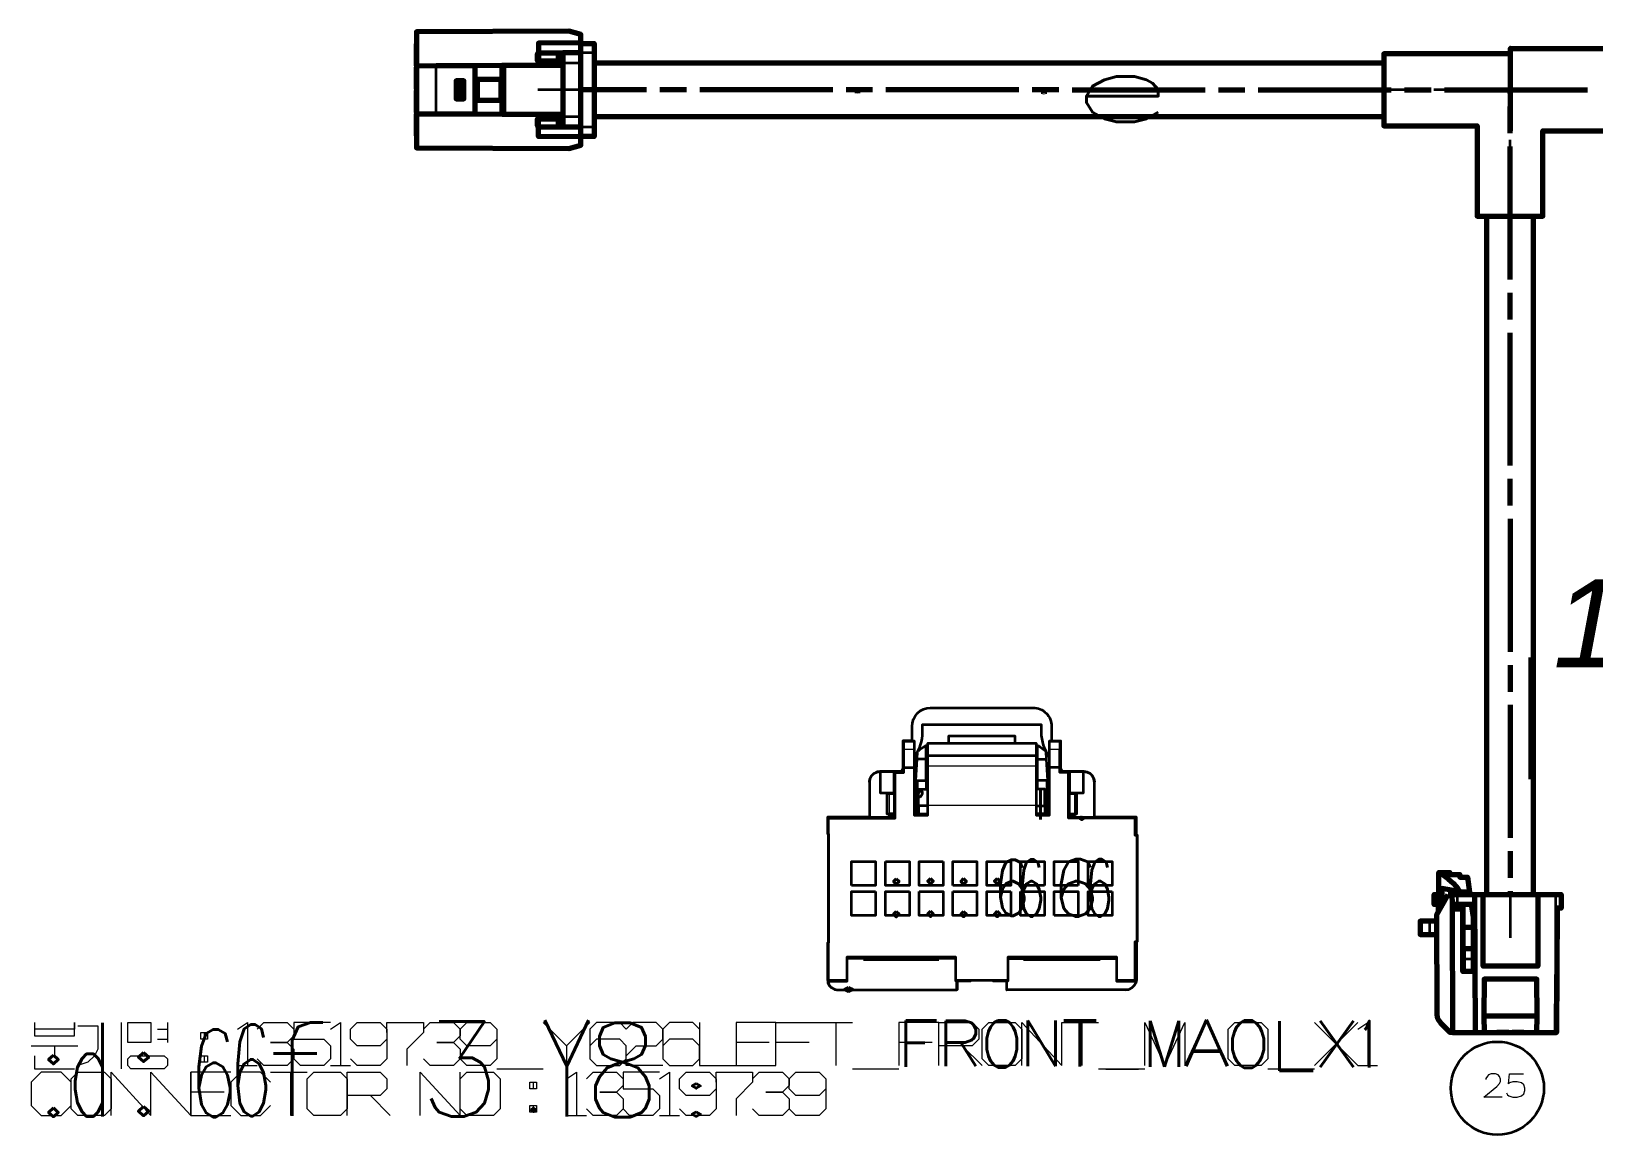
# Model space of a CAD drawing. Extents: x 0 to 174, y 0 to 33.
# Drawn here: x 38.088 to 42.714, y 13.733 to 17.001 of the extents above; entities that cross this region are included whole.
import ezdxf
from ezdxf.enums import TextEntityAlignment as Align

# ---------------------------------------------------------------- set-up
doc = ezdxf.new("R2010")
doc.units = 0
doc.layers.add('PDF2_문자', color=7, linetype='Continuous')
doc.layers.add('PDF2_형상', color=157, linetype='Continuous', true_color=0x405f80)
doc.layers.add('YOLO_TEXT', color=3, linetype='Continuous', true_color=0x008230)
doc.styles.add('OCR_LATIN', font='txt.shx')
doc.styles.add('PDF LucidaHandwriting Italic', font='ariali.ttf')

msp = doc.modelspace()

# ---------------------------------------------------------------- linework, layer by layer
at = {"layer": 'PDF2_형상', "lineweight": 70}
for points in [[(39.6621, 16.7538), (39.4871, 16.7544), (39.4819, 16.7546), (39.4022, 16.7549), (39.2871, 16.7554), (39.229, 16.7557), (39.229, 16.6554), (39.6792, 16.6535), (39.7153, 16.6632), (39.7153, 16.6882), (39.7153, 16.6894), (39.7153, 16.7169), (39.7153, 16.7217), (39.7153, 16.7469), (39.7153, 16.9074), (39.7153, 16.9326), (39.7153, 16.9374), (39.7153, 16.965), (39.7153, 16.9661), (39.7153, 16.9912), (39.6792, 17.0008), (39.229, 16.9989), (39.229, 16.8987), (39.2871, 16.899), (39.4022, 16.8994), (39.4819, 16.8999), (39.4871, 16.8999), (39.6621, 16.9007)], [(39.5893, 16.9003), (39.5893, 16.9133), (39.589, 16.9133), (39.5864, 16.9133), (39.5864, 16.934), (39.589, 16.9356)], [(39.5893, 16.9306), (39.589, 16.9306), (39.589, 16.9356), (39.5893, 16.9357)], [(39.7153, 16.9661), (39.5893, 16.9656), (39.5893, 16.9369), (39.6483, 16.9369), (39.6621, 16.9369), (39.6621, 16.9074), (39.6621, 16.7469), (39.6621, 16.7175)], [(39.5893, 16.9369), (39.5893, 16.9133), (39.6483, 16.9133), (39.6621, 16.9133)], [(39.6483, 16.9369), (39.6483, 16.9133)], [(39.7153, 16.9369), (39.6621, 16.9369)], [(39.7153, 16.965), (39.7546, 16.965), (39.7546, 16.9374), (39.7546, 16.7169), (39.7546, 16.6894), (39.7153, 16.6894)], [(42.4665, 16.9339), (42.0925, 16.9339), (42.0925, 16.7204), (42.3693, 16.7204), (42.3693, 16.4532), (42.5636, 16.4532), (42.5636, 16.7058), (42.8406, 16.7058), (42.8406, 16.9485), (42.4665, 16.9485), (42.4665, 16.7058)], [(39.229, 16.8987), (39.229, 16.7557)], [(39.4022, 16.7549), (39.4022, 16.8994)], [(39.4819, 16.7546), (39.4819, 16.7954), (39.4092, 16.7954), (39.4092, 16.859), (39.4819, 16.859), (39.4819, 16.8999)], [(39.4871, 16.7544), (39.4871, 16.8999)], [(39.589, 16.9133), (39.589, 16.9207), (39.5893, 16.9207)], [(42.0925, 16.9064), (39.7546, 16.9064)], [(39.3592, 16.8006), (39.3592, 16.8537), (39.3485, 16.8537), (39.3464, 16.8537), (39.3464, 16.8006), (39.3485, 16.8006), (39.3485, 16.8537)], [(39.3485, 16.8006), (39.3592, 16.8006), (39.3685, 16.8006), (39.3685, 16.8537), (39.3592, 16.8537)], [(39.4779, 16.859), (39.4779, 16.7954)], [(39.5893, 16.7188), (39.589, 16.7189), (39.5864, 16.7204), (39.5864, 16.7411), (39.589, 16.7411), (39.5893, 16.7411), (39.5893, 16.754)], [(39.7546, 16.7481), (42.0925, 16.7481)], [(39.5893, 16.7336), (39.589, 16.7336), (39.589, 16.7411)], [(39.589, 16.7189), (39.589, 16.7239), (39.5893, 16.7239)], [(39.5893, 16.7175), (39.5893, 16.7411), (39.6483, 16.7411), (39.6621, 16.7411)], [(39.7153, 16.6882), (39.5893, 16.6887), (39.5893, 16.7175), (39.6483, 16.7175), (39.6621, 16.7175), (39.7153, 16.7175)], [(39.6483, 16.7411), (39.6483, 16.7175)], [(42.3969, 16.4532), (42.3969, 14.4443)], [(42.5361, 14.4443), (42.5361, 16.4532)], [(42.2557, 14.3965), (42.2557, 14.4528), (42.2556, 14.4528), (42.2556, 14.5089), (42.2556, 14.5099), (42.2881, 14.5099), (42.2881, 14.5036), (42.3176, 14.5036), (42.3176, 14.4954), (42.3404, 14.4954), (42.3465, 14.4515), (42.3476, 14.4443)], [(42.2556, 14.5089), (42.2656, 14.5033), (42.2833, 14.4904), (42.2979, 14.4776), (42.3061, 14.4693), (42.3115, 14.4621), (42.3143, 14.4567), (42.315, 14.4536)], [(42.2533, 14.4147), (42.2418, 14.4147), (42.2418, 14.4443), (42.2536, 14.4443)], [(42.2557, 14.4443), (42.2536, 14.4443), (42.2532, 14.3924)], [(42.3275, 14.4443), (42.3275, 14.4515), (42.315, 14.4536), (42.2647, 14.4625), (42.2647, 14.4122)], [(42.2943, 14.4443), (42.31, 14.4443), (42.3618, 14.4443), (42.3864, 14.4443)], [(42.3465, 14.4515), (42.3275, 14.4515)], [(42.3636, 14.0358), (42.3618, 14.4443)], [(42.5482, 14.4443), (42.6019, 14.4443), (42.6178, 14.4443), (42.6178, 14.4039), (42.6054, 14.4039), (42.6037, 14.0358)], [(42.2944, 14.4157), (42.3101, 14.4157), (42.3619, 14.4157)], [(42.3262, 14.401), (42.2944, 14.401)], [(42.3597, 14.4157), (42.3597, 14.216), (42.3262, 14.216), (42.3262, 14.401), (42.3262, 14.4157)], [(42.3515, 14.4157), (42.3569, 14.3774), (42.3569, 14.3465), (42.3569, 14.2838), (42.3275, 14.2838), (42.3275, 14.3465), (42.3275, 14.4157)], [(42.2492, 14.3656), (42.2276, 14.3656), (42.2, 14.3656), (42.2, 14.3261), (42.2276, 14.3261), (42.2493, 14.3261)], [(42.3569, 14.3465), (42.3275, 14.3465)], [(42.3275, 14.2838), (42.3275, 14.2535), (42.3275, 14.216)], [(42.3569, 14.2838), (42.3569, 14.2535), (42.3569, 14.216)], [(42.5458, 14.0358), (42.5463, 14.084), (42.5453, 14.1933), (42.3897, 14.1933), (42.3887, 14.084), (42.3893, 14.0358), (42.5458, 14.0358), (42.6019, 14.0358), (42.6037, 14.0358), (42.6039, 14.0358), (42.6046, 14.2072), (42.6046, 14.2074)], [(42.5463, 14.084), (42.3887, 14.084)], [(42.2961, 14.0358), (42.3636, 14.0358), (42.3893, 14.0358)]]:
    msp.add_lwpolyline(points, dxfattribs=at)
at = {"layer": 'PDF2_형상', "color": 60, "lineweight": 70, "true_color": 0xbfff00}
for points in [[(39.229, 16.9631), (39.229, 16.8981)], [(39.229, 16.9631), (39.229, 16.8981)], [(39.229, 16.8942), (39.229, 16.8292)], [(39.229, 16.8942), (39.229, 16.8292)], [(39.229, 16.8253), (39.229, 16.7603)], [(39.229, 16.8253), (39.229, 16.7603)], [(39.229, 16.7564), (39.229, 16.6914)], [(39.229, 16.7564), (39.229, 16.6914)], [(42.4275, 14.0357), (42.4631, 14.0357)], [(42.4631, 14.0357), (42.4275, 14.0357)], [(42.5075, 14.0357), (42.4721, 14.0357)], [(42.5075, 14.0357), (42.4721, 14.0357)]]:
    msp.add_lwpolyline(points, close=True, dxfattribs=at)
for points in [[(39.229, 16.8981), (39.229, 16.9631)], [(39.229, 16.8981), (39.229, 16.9631)], [(39.229, 16.8981), (39.229, 16.9631)], [(39.229, 16.8981), (39.229, 16.9631)], [(39.229, 16.8292), (39.229, 16.8942)], [(39.229, 16.8292), (39.229, 16.8942)], [(39.229, 16.8292), (39.229, 16.8942)], [(39.229, 16.8292), (39.229, 16.8942)], [(39.229, 16.7603), (39.229, 16.8253)], [(39.229, 16.7603), (39.229, 16.8253)], [(39.229, 16.7603), (39.229, 16.8253)], [(39.229, 16.7603), (39.229, 16.8253)], [(39.229, 16.6914), (39.229, 16.7564)], [(39.229, 16.6914), (39.229, 16.7564)], [(39.229, 16.6914), (39.229, 16.7564)], [(39.229, 16.6914), (39.229, 16.7564)], [(42.4631, 14.0357), (42.4275, 14.0357)], [(42.4275, 14.0357), (42.4631, 14.0357)], [(42.4631, 14.0357), (42.4275, 14.0357)], [(42.4631, 14.0357), (42.4275, 14.0357)], [(42.4275, 14.0357), (42.4631, 14.0357)], [(42.4275, 14.0357), (42.4631, 14.0357)], [(42.4275, 14.0357), (42.4631, 14.0357)], [(42.4631, 14.0357), (42.4275, 14.0357)], [(42.4631, 14.0357), (42.4275, 14.0357)], [(42.4275, 14.0357), (42.4631, 14.0357)], [(42.4631, 14.0357), (42.4275, 14.0357)], [(42.4631, 14.0357), (42.4275, 14.0357)], [(42.5075, 14.0357), (42.4721, 14.0357)], [(42.4721, 14.0357), (42.5075, 14.0357)], [(42.5075, 14.0357), (42.4721, 14.0357)], [(42.4721, 14.0357), (42.5075, 14.0357)], [(42.4721, 14.0357), (42.5075, 14.0357)], [(42.5075, 14.0357), (42.4721, 14.0357)], [(42.5075, 14.0357), (42.4721, 14.0357)], [(42.4721, 14.0357), (42.5075, 14.0357)], [(42.5075, 14.0357), (42.4721, 14.0357)], [(42.5075, 14.0357), (42.4721, 14.0357)], [(42.4721, 14.0357), (42.5075, 14.0357)], [(42.4721, 14.0357), (42.5075, 14.0357)]]:
    msp.add_lwpolyline(points, dxfattribs=at)
at = {"layer": 'PDF2_형상', "lineweight": 35}
for points in [[(39.7153, 16.9374), (39.7546, 16.9374)], [(39.2871, 16.7554), (39.2871, 16.899)], [(39.6621, 16.9074), (39.7153, 16.9074)], [(39.7153, 16.7469), (39.6621, 16.7469)], [(39.7546, 16.7169), (39.7153, 16.7169)], [(42.31, 14.4443), (42.3101, 14.4157)], [(42.6019, 14.0358), (42.6019, 14.4443)], [(42.2276, 14.3656), (42.2276, 14.3261)], [(42.3275, 14.2535), (42.3569, 14.2535)]]:
    msp.add_lwpolyline(points, dxfattribs=at)
at = {"layer": 'PDF2_형상', "color": 18, "lineweight": 35, "true_color": 0x260000}
for points in [[(42.4665, 16.8168), (42.4665, 16.9551), (42.4665, 16.7189)], [(39.9097, 16.8272), (39.5874, 16.8272)], [(40.0279, 16.8272), (39.9492, 16.8272)], [(40.461, 16.8272), (40.0672, 16.8272)], [(40.579, 16.8272), (40.5003, 16.8272)], [(41.0121, 16.8272), (40.6185, 16.8272)], [(41.1303, 16.8272), (41.0515, 16.8272)], [(41.1696, 16.8272), (41.5633, 16.8272)], [(41.6026, 16.8272), (41.6814, 16.8272)], [(41.7208, 16.8272), (42.1144, 16.8272)], [(42.2007, 16.8272), (41.9644, 16.8272)], [(42.1539, 16.8272), (42.2326, 16.8272)], [(42.3189, 16.8272), (42.2401, 16.8272)], [(42.2719, 16.8272), (42.5944, 16.8272), (42.3582, 16.8272)], [(42.5747, 16.8272), (42.3385, 16.8272), (42.6958, 16.8272)], [(42.6142, 16.8272), (42.6929, 16.8272)], [(42.4665, 16.6988), (42.4665, 16.7775)], [(42.4665, 16.6008), (42.4665, 16.6796)], [(42.4665, 16.2657), (42.4665, 16.6593)], [(42.4665, 16.5614), (42.4665, 16.3253)], [(42.4665, 16.1475), (42.4665, 16.2263)], [(42.4665, 15.7144), (42.4665, 16.1082)], [(42.4665, 15.5964), (42.4665, 15.6751)], [(42.4665, 15.5569), (42.4665, 15.1633)], [(42.4665, 15.1239), (42.4665, 15.0451)], [(42.4665, 15.0058), (42.4665, 14.6121)], [(42.4665, 14.5728), (42.4665, 14.494)], [(42.4665, 14.4546), (42.4665, 14.3163)]]:
    msp.add_lwpolyline(points, dxfattribs=at)
at = {"layer": 'PDF2_형상', "color": 3, "lineweight": 70}
for points in [[(39.9097, 16.8272), (39.7153, 16.8272)], [(40.0279, 16.8272), (39.9492, 16.8272)], [(40.461, 16.8272), (40.0672, 16.8272)], [(40.579, 16.8272), (40.5003, 16.8272)], [(41.0121, 16.8272), (40.6185, 16.8272)], [(41.1303, 16.8272), (41.0515, 16.8272)], [(41.1696, 16.8272), (41.5633, 16.8272)], [(41.6026, 16.8272), (41.6814, 16.8272)], [(41.7208, 16.8272), (42.1144, 16.8272)], [(42.1539, 16.8272), (42.2326, 16.8272)], [(42.2719, 16.8272), (42.4665, 16.8272), (42.6958, 16.8272)], [(42.4665, 16.8168), (42.4665, 16.8272)], [(42.4665, 16.6988), (42.4665, 16.7775)], [(42.4665, 16.2657), (42.4665, 16.6593)], [(42.4665, 16.1475), (42.4665, 16.2263)], [(42.4665, 15.7144), (42.4665, 16.1082)], [(42.4665, 15.5964), (42.4665, 15.6751)], [(42.4665, 15.5569), (42.4665, 15.1633)], [(42.4665, 15.1239), (42.4665, 15.0451)], [(42.4665, 15.0058), (42.4665, 14.6121)], [(42.4665, 14.5728), (42.4665, 14.494)], [(42.4665, 14.4546), (42.4665, 14.4443)]]:
    msp.add_lwpolyline(points, dxfattribs=at)
at = {"layer": 'PDF2_형상', "color": 7, "lineweight": 35}
msp.add_lwpolyline([(41.3281, 14.1619), (41.3376, 14.1635), (41.3462, 14.1678), (41.3532, 14.1746), (41.3578, 14.1832), (41.3588, 14.1865), (41.3561, 14.1897), (41.3562, 14.1917), (41.3562, 14.1935), (41.3562, 14.3057), (41.3625, 14.3057), (41.3625, 14.6189), (41.3562, 14.6189), (41.3562, 14.6703), (41.1594, 14.6703), (41.1594, 14.8053), (41.1331, 14.8053), (41.1331, 14.8206), (41.1018, 14.8206), (41.1018, 14.6781), (41.0638, 14.6781), (41.0638, 14.7079), (41.0638, 14.8256), (41.0638, 14.8556), (41.0638, 14.8921), (40.741, 14.8921), (40.741, 14.8556), (40.741, 14.8256), (40.741, 14.7079), (40.741, 14.6781), (40.7029, 14.6781), (40.7029, 14.8206), (40.7029, 14.8735), (40.7029, 14.8967), (40.7029, 14.8987), (40.6957, 14.8987), (40.6957, 14.9422, -0.414182), (40.7508, 14.9974), (41.0539, 14.9974, -0.41451), (41.109, 14.9422), (41.109, 14.8987), (41.1018, 14.8987), (41.1018, 14.8967), (41.1018, 14.8735), (41.1018, 14.8206)], format="xyb", dxfattribs=at)
for points in [[(41.1018, 14.8518), (41.0971, 14.8594), (41.0925, 14.8681), (41.0885, 14.8771), (41.0851, 14.8864), (41.0825, 14.8958), (41.0806, 14.9054), (41.0793, 14.9153), (41.0793, 14.9474), (40.7254, 14.9474), (40.7254, 14.9153), (40.7243, 14.9064), (40.7224, 14.8967), (40.7199, 14.8872), (40.7165, 14.8779), (40.7126, 14.8689), (40.7081, 14.8601), (40.7029, 14.8518)], [(40.6686, 14.8992), (40.6681, 14.8311), (40.6681, 14.8087), (40.6008, 14.8087), (40.5911, 14.8074), (40.5825, 14.8029), (40.5756, 14.7961), (40.571, 14.7875), (40.5693, 14.7779), (40.5693, 14.7774), (40.5693, 14.7771), (40.5693, 14.7778), (40.571, 14.7872), (40.5756, 14.7958), (40.5825, 14.8026), (40.5911, 14.8071), (40.6008, 14.8086), (40.6024, 14.8086), (40.6421, 14.8085), (40.6453, 14.8053)], [(40.6957, 14.8992), (40.6686, 14.8992), (40.6711, 14.8967)], [(40.6717, 14.8206), (40.6714, 14.8735), (40.6714, 14.8833), (40.6713, 14.8932), (40.6713, 14.8967)], [(41.001, 14.8921), (41.001, 14.9138), (40.8038, 14.9138), (40.8038, 14.8921)], [(41.109, 14.8992), (41.1361, 14.8992)], [(41.1594, 14.8053), (41.1626, 14.8085), (41.2024, 14.8086), (41.2039, 14.8086), (41.2046, 14.8085), (41.2142, 14.8068), (41.2228, 14.8024), (41.2296, 14.7953), (41.2339, 14.7867), (41.2354, 14.7771), (41.2354, 14.7774), (41.2339, 14.7869), (41.2296, 14.7956), (41.2228, 14.8025), (41.2142, 14.8071), (41.2046, 14.8087), (41.2039, 14.8087), (41.1365, 14.8087), (41.1365, 14.8311), (41.1361, 14.8992), (41.1335, 14.8967), (41.1333, 14.8868), (41.1333, 14.8769), (41.1333, 14.8735)], [(40.7053, 14.745), (40.7072, 14.7818), (40.7104, 14.8449), (40.7117, 14.8668)], [(40.7378, 14.7818), (40.7378, 14.8449), (40.7378, 14.8861), (40.7294, 14.881), (40.7212, 14.8754), (40.7135, 14.8694), (40.7126, 14.8688)], [(40.7378, 14.8863), (40.7378, 14.8861), (40.741, 14.8861)], [(41.0638, 14.8556), (40.741, 14.8556)], [(41.0668, 14.8861), (41.0638, 14.8861)], [(41.0994, 14.745), (41.0975, 14.7818), (41.0669, 14.7818), (41.0669, 14.8449), (41.0669, 14.8861), (41.0679, 14.8856), (41.0762, 14.8804), (41.0843, 14.8749), (41.0921, 14.8688)], [(41.0975, 14.7818), (41.0942, 14.8449), (41.0931, 14.8668)], [(41.1331, 14.8206), (41.1332, 14.8735)], [(41.3561, 14.1897), (41.3019, 14.1897), (41.3019, 14.2588), (40.9792, 14.2588), (40.9792, 14.1897), (40.8256, 14.1897), (40.8256, 14.2588), (40.5028, 14.2588), (40.5028, 14.1897), (40.4486, 14.1897), (40.4485, 14.1917), (40.4483, 14.1935), (40.4483, 14.6703), (40.6453, 14.6703), (40.6453, 14.8053), (40.6717, 14.8053), (40.6717, 14.8206), (40.7029, 14.8206)], [(40.6421, 14.8085), (40.6421, 14.745), (40.6024, 14.745), (40.6024, 14.8086)], [(40.6681, 14.8168), (40.6638, 14.8087)], [(40.6681, 14.8087), (40.6717, 14.8053)], [(40.7378, 14.8449), (40.7104, 14.8449)], [(41.0669, 14.8449), (41.0942, 14.8449)], [(41.1365, 14.8087), (41.1331, 14.8053)], [(41.141, 14.8087), (41.1365, 14.8168)], [(41.2024, 14.8086), (41.2024, 14.745), (41.1626, 14.745), (41.161, 14.745), (41.161, 14.6781), (41.1628, 14.6781), (41.1628, 14.6735)], [(41.1626, 14.745), (41.1626, 14.8085)], [(40.5693, 14.7771), (40.5693, 14.6735), (40.6419, 14.6735)], [(40.7072, 14.7818), (40.7378, 14.7818), (40.7378, 14.7661), (40.7378, 14.7562)], [(40.7104, 14.7818), (40.7104, 14.7425)], [(41.0669, 14.7562), (41.0669, 14.7661), (41.0669, 14.7818)], [(41.0943, 14.7818), (41.0943, 14.7425)], [(41.1594, 14.6703), (41.1628, 14.6735), (41.2354, 14.6735), (41.2354, 14.7771)], [(40.6436, 14.7425), (40.6283, 14.7425), (40.6221, 14.7425), (40.6215, 14.7425), (40.6215, 14.6835), (40.6221, 14.6835), (40.6283, 14.6835)], [(40.6283, 14.745), (40.6283, 14.7425)], [(40.6419, 14.6781), (40.6436, 14.6781), (40.6436, 14.745), (40.6421, 14.745)], [(40.7089, 14.6781), (40.7089, 14.745), (40.7029, 14.745)], [(40.7153, 14.7425), (40.7089, 14.7425)], [(40.7153, 14.7071), (40.7153, 14.7562), (40.741, 14.7562)], [(41.0893, 14.7071), (41.0893, 14.7562), (41.0638, 14.7562)], [(41.0958, 14.7425), (41.0893, 14.7425)], [(41.0958, 14.6781), (41.0958, 14.745), (41.1018, 14.745)], [(41.161, 14.6835), (41.1764, 14.6835), (41.1826, 14.6835), (41.1831, 14.6835), (41.1831, 14.7425), (41.1826, 14.7425), (41.1764, 14.7425), (41.161, 14.7425)], [(41.1764, 14.745), (41.1764, 14.7425)], [(40.5693, 14.6738), (40.4449, 14.6738), (40.4449, 14.6238), (40.4481, 14.6238), (40.4481, 14.301), (40.4449, 14.301), (40.4449, 14.1935), (40.4464, 14.1837), (40.4507, 14.1751), (40.4575, 14.1682), (40.4661, 14.1636), (40.4757, 14.1619), (40.4764, 14.1619), (40.4767, 14.1619)], [(40.4483, 14.6703), (40.4449, 14.6738)], [(40.6436, 14.6835), (40.6283, 14.6835), (40.6283, 14.6781), (40.6419, 14.6781), (40.6419, 14.6735), (40.6453, 14.6703)], [(40.7089, 14.6835), (40.7153, 14.6835), (40.741, 14.6835)], [(40.741, 14.7071), (40.7153, 14.7071), (40.7153, 14.6835)], [(41.0638, 14.7071), (41.0893, 14.7071), (41.0893, 14.6835), (41.0958, 14.6835)], [(41.0893, 14.6835), (41.0638, 14.6835)], [(41.1764, 14.6835), (41.1764, 14.6781), (41.1628, 14.6781)], [(41.3581, 14.6197), (41.3581, 14.6247), (41.3599, 14.6247), (41.3599, 14.6738), (41.2354, 14.6738)], [(41.3562, 14.6703), (41.3599, 14.6738)], [(41.3633, 14.6197), (41.3567, 14.6197), (41.3562, 14.6189)], [(41.3625, 14.3057), (41.3633, 14.3049), (41.3633, 14.6197), (41.3625, 14.6189)], [(41.3581, 14.3049), (41.3581, 14.301), (41.3599, 14.301), (41.3599, 14.1935), (41.3599, 14.1928), (41.3582, 14.1832), (41.3536, 14.1746), (41.3467, 14.1678), (41.3379, 14.1635), (41.3283, 14.1619), (41.3281, 14.1619), (40.976, 14.1619)], [(41.3562, 14.3057), (41.3567, 14.3049), (41.3633, 14.3049)], [(40.8256, 14.2554), (40.5028, 14.2554)], [(40.9792, 14.2554), (41.3019, 14.2554)], [(40.5028, 14.1897), (40.5028, 14.1865), (40.446, 14.1865), (40.4486, 14.1897)], [(40.446, 14.1865), (40.4494, 14.1775), (40.4556, 14.17), (40.4637, 14.1647), (40.4732, 14.1621), (40.4767, 14.1619), (40.8287, 14.1619)], [(40.9792, 14.1897), (40.9792, 14.1882), (40.9358, 14.1882), (40.9358, 14.1894), (40.8689, 14.1894), (40.8689, 14.1882), (40.8256, 14.1882), (40.8256, 14.1897)], [(40.8292, 14.1882), (40.8292, 14.1619), (40.8287, 14.1619), (40.8287, 14.1882)], [(40.9756, 14.1882), (40.9756, 14.1619), (40.976, 14.1619), (40.976, 14.1882)], [(41.3588, 14.1865), (41.3019, 14.1865), (41.3019, 14.1897)]]:
    msp.add_lwpolyline(points, dxfattribs=at)
at = {"layer": 'PDF2_형상', "color": 7, "lineweight": 13}
for points in [[(40.6711, 14.8967), (40.7029, 14.8967)], [(41.1018, 14.8967), (41.1335, 14.8967)], [(40.7029, 14.8735), (40.6714, 14.8735)], [(41.1332, 14.8735), (41.1018, 14.8735)], [(40.6008, 14.8087), (40.6008, 14.8086)], [(40.741, 14.8256), (41.0638, 14.8256)], [(41.2039, 14.8086), (41.2039, 14.8087)], [(40.6283, 14.7425), (40.6283, 14.6835)], [(41.1764, 14.7425), (41.1764, 14.6835)], [(41.0638, 14.7079), (40.741, 14.7079)], [(40.4449, 14.1935), (40.4483, 14.1935)], [(41.3562, 14.1935), (41.3599, 14.1935)], [(38.0978, 14.0657), (38.0978, 14.0263), (38.216, 14.0263), (38.216, 14.0657), (38.216, 14.046), (38.0978, 14.046)], [(38.3537, 14.0657), (38.3537, 13.9279)], [(38.4915, 14.0657), (38.4915, 14.0067)], [(38.6982, 14.046), (38.7278, 14.0657), (38.7278, 13.9378)], [(38.7572, 14.046), (38.7769, 14.0657), (38.8458, 14.0657), (38.8656, 14.046), (38.8656, 14.0263), (38.8458, 14.0067), (38.7967, 14.0067), (38.8458, 14.0067), (38.8656, 13.9869), (38.8656, 13.9574), (38.8458, 13.9378), (38.7769, 13.9378), (38.7572, 13.9574)], [(38.9738, 14.0657), (38.8656, 14.0657), (38.8656, 14.0165), (38.9542, 14.0165), (38.9738, 13.9968), (38.9738, 13.9574), (38.9542, 13.9378), (38.8853, 13.9378), (38.8656, 13.9574)], [(38.9738, 14.046), (39.0033, 14.0657), (39.0033, 13.9378)], [(39.1411, 14.0165), (39.1214, 13.9968), (39.0525, 13.9968), (39.0329, 14.0165), (39.0329, 14.046), (39.0525, 14.0657), (39.1214, 14.0657), (39.1411, 14.046), (39.1411, 13.9574), (39.1214, 13.9378), (39.0525, 13.9378), (39.0329, 13.9574)], [(39.1411, 14.0361), (39.1411, 14.0657), (39.2494, 14.0657), (39.2494, 14.0361), (39.2001, 13.9869), (39.2001, 13.9378)], [(39.2494, 14.046), (39.269, 14.0657), (39.3379, 14.0657), (39.3576, 14.046), (39.3576, 14.0263), (39.3379, 14.0067), (39.2888, 14.0067), (39.3379, 14.0067), (39.3576, 13.9869), (39.3576, 13.9574), (39.3379, 13.9378), (39.269, 13.9378), (39.2494, 13.9574)], [(39.466, 14.0165), (39.4462, 13.9968), (39.3774, 13.9968), (39.3576, 14.0165), (39.3576, 14.046), (39.3774, 14.0657), (39.4462, 14.0657), (39.466, 14.046), (39.466, 13.9574), (39.4462, 13.9378), (39.3774, 13.9378), (39.3576, 13.9574)], [(39.6037, 14.0657), (39.6726, 13.9968), (39.7415, 14.0657)], [(39.9581, 13.9378), (39.8497, 13.9378), (39.8497, 13.9672), (39.8793, 13.9968), (39.9383, 13.9968), (39.9581, 14.0165), (39.9581, 14.046), (39.9383, 14.0657), (39.8694, 14.0657), (39.8497, 14.046), (39.8301, 14.0657), (39.7613, 14.0657), (39.7415, 14.046), (39.7415, 13.9574), (39.7613, 13.9378), (39.8301, 13.9378), (39.8497, 13.9574), (39.8497, 13.9968), (39.8301, 14.0165), (39.7613, 14.0165), (39.7415, 13.9968)], [(40.0664, 14.046), (40.0467, 14.0657), (39.9778, 14.0657), (39.9581, 14.046), (39.9581, 13.9574), (39.9778, 13.9378), (40.0467, 13.9378), (40.0664, 13.9574), (40.0664, 13.9968), (40.0467, 14.0165), (39.9778, 14.0165), (39.9581, 13.9968)], [(40.0664, 14.0657), (40.0664, 13.9378), (40.1746, 13.9378)], [(40.2926, 14.0657), (40.1746, 14.0657), (40.1746, 13.9378), (40.2926, 13.9378), (40.2926, 14.0657), (40.4108, 14.0657), (40.519, 14.0657)], [(40.4699, 14.0657), (40.4699, 13.9378)], [(40.775, 14.0657), (40.6568, 14.0657), (40.6568, 13.9378)], [(40.775, 13.9378), (40.775, 14.0657), (40.8735, 14.0657), (40.8931, 14.046), (40.8931, 14.0165), (40.8735, 13.9968), (40.775, 13.9968)], [(41.0211, 13.9378), (41.0211, 14.0657), (41.1392, 13.9378), (41.1392, 14.0657), (41.2474, 14.0657)], [(41.1982, 14.0657), (41.1982, 13.9378)], [(41.3853, 13.9378), (41.3853, 14.0657), (41.4443, 13.9378), (41.5033, 14.0657), (41.5033, 13.9378), (41.5624, 14.0657), (41.5722, 14.0657), (41.6312, 13.9378)], [(41.8872, 14.0657), (42.0151, 13.9378), (42.0742, 13.9378)], [(42.0151, 14.0657), (41.8872, 13.9378)], [(42.0151, 14.046), (42.0447, 14.0657), (42.0447, 13.9378)], [(38.2258, 14.0558), (38.2849, 14.0558), (38.2849, 14.0165), (38.2849, 13.9869), (38.275, 13.9672), (38.2553, 13.9475), (38.2258, 13.9378)], [(38.4619, 14.046), (38.4915, 14.046)], [(38.5997, 14.0361), (38.5997, 14.0165)], [(38.0879, 13.9968), (38.2258, 13.9968)], [(38.1568, 13.9968), (38.1568, 13.9672)], [(38.4619, 14.0165), (38.4915, 14.0165)], [(39.6726, 13.9968), (39.6726, 13.9378)], [(40.2731, 14.0067), (40.1746, 14.0067)], [(40.3911, 14.0067), (40.2926, 14.0067)], [(40.7553, 14.0067), (40.6568, 14.0067)], [(40.8439, 13.9968), (40.9029, 13.9378)], [(41.5231, 13.9771), (41.6117, 13.9771)], [(38.0978, 13.9672), (38.0978, 13.9279), (38.216, 13.9279)], [(38.5997, 13.9672), (38.5997, 13.9475)], [(38.6982, 13.9378), (38.7572, 13.9378)], [(38.9738, 13.9378), (39.0329, 13.9378)], [(39.466, 13.9279), (39.6037, 13.9279)], [(40.519, 13.9279), (40.6568, 13.9279)], [(41.2474, 13.9279), (41.3853, 13.9279)], [(41.7494, 13.9279), (41.8872, 13.9279)], [(38.2061, 13.8885), (38.1765, 13.9181), (38.1175, 13.9181), (38.0879, 13.8885), (38.0879, 13.8196), (38.1175, 13.7901), (38.1765, 13.7901), (38.2061, 13.8196)], [(38.3242, 13.7901), (38.3242, 13.9181), (38.4424, 13.7901), (38.4424, 13.9181)], [(38.4424, 13.7901), (38.4424, 13.9181), (38.5604, 13.7901), (38.5604, 13.9181)], [(38.6785, 13.9181), (38.5604, 13.9181), (38.5604, 13.7901), (38.6785, 13.7901)], [(38.7967, 13.8885), (38.7671, 13.9181), (38.7081, 13.9181), (38.6785, 13.8885), (38.6785, 13.8196), (38.7081, 13.7901), (38.7671, 13.7901), (38.7967, 13.8196)], [(38.7967, 13.9181), (38.9049, 13.9181)], [(38.8557, 13.9181), (38.8557, 13.7901)], [(39.0231, 13.7901), (39.0231, 13.9181), (39.1214, 13.9181), (39.1411, 13.8983), (39.1411, 13.8689), (39.1214, 13.8492), (39.0231, 13.8492)], [(39.2396, 13.7901), (39.2396, 13.9181), (39.3576, 13.7901), (39.3576, 13.9181)], [(39.5742, 13.8885), (39.5742, 13.8689)], [(39.6726, 13.8983), (39.7021, 13.9181), (39.7021, 13.7901)], [(39.7317, 13.8983), (39.7514, 13.9181), (39.8203, 13.9181), (39.84, 13.8983), (39.84, 13.8786), (39.8203, 13.859), (39.7711, 13.859), (39.8203, 13.859), (39.84, 13.8393), (39.84, 13.8097), (39.8203, 13.7901), (39.7514, 13.7901), (39.7317, 13.8097)], [(39.9482, 13.9181), (39.84, 13.9181), (39.84, 13.8689), (39.9285, 13.8689), (39.9482, 13.8492), (39.9482, 13.8097), (39.9285, 13.7901), (39.8596, 13.7901), (39.84, 13.8097)], [(39.9482, 13.8983), (39.9778, 13.9181), (39.9778, 13.7901)], [(40.1156, 13.8689), (40.0958, 13.8492), (40.0269, 13.8492), (40.0072, 13.8689), (40.0072, 13.8983), (40.0269, 13.9181), (40.0958, 13.9181), (40.1156, 13.8983), (40.1156, 13.8097), (40.0958, 13.7901), (40.0269, 13.7901), (40.0072, 13.8097)], [(40.1156, 13.8885), (40.1156, 13.9181), (40.2238, 13.9181), (40.2238, 13.8885), (40.1746, 13.8393), (40.1746, 13.7901)], [(40.2238, 13.8983), (40.2435, 13.9181), (40.3124, 13.9181), (40.3321, 13.8983), (40.3321, 13.8786), (40.3124, 13.859), (40.2632, 13.859), (40.3124, 13.859), (40.3321, 13.8393), (40.3321, 13.8097), (40.3124, 13.7901), (40.2435, 13.7901), (40.2238, 13.8097)], [(40.4403, 13.8689), (40.4207, 13.8492), (40.3518, 13.8492), (40.3321, 13.8689), (40.3321, 13.8983), (40.3518, 13.9181), (40.4207, 13.9181), (40.4403, 13.8983), (40.4403, 13.8097), (40.4207, 13.7901), (40.3518, 13.7901), (40.3321, 13.8097)], [(38.6589, 13.859), (38.5604, 13.859)], [(39.0919, 13.8492), (39.151, 13.7901)], [(39.5742, 13.8196), (39.5742, 13.7999)], [(39.6726, 13.7901), (39.7317, 13.7901)], [(39.9482, 13.7901), (40.0072, 13.7901)]]:
    msp.add_lwpolyline(points, dxfattribs=at)
at = {"layer": 'PDF2_형상', "color": 7, "lineweight": 35}
for points in [[(40.5169, 14.4714), (40.5169, 14.5422), (40.5878, 14.5422), (40.5878, 14.4714)], [(40.6169, 14.5422), (40.6878, 14.5422), (40.6878, 14.4714), (40.6169, 14.4714)], [(40.7878, 14.5422), (40.7878, 14.4714), (40.7169, 14.4714), (40.7169, 14.5422)], [(40.8169, 14.4714), (40.8169, 14.5422), (40.8878, 14.5422), (40.8878, 14.4714)], [(40.9878, 14.5422), (40.9878, 14.4714), (40.9169, 14.4714), (40.9169, 14.5422)], [(41.0878, 14.4714), (41.0169, 14.4714), (41.0169, 14.5422), (41.0878, 14.5422)], [(41.1878, 14.4714), (41.1169, 14.4714), (41.1169, 14.5422), (41.1878, 14.5422)], [(41.2169, 14.4714), (41.2169, 14.5422), (41.2878, 14.5422), (41.2878, 14.4714)], [(40.5878, 14.4533), (40.5878, 14.3824), (40.5169, 14.3824), (40.5169, 14.4533)], [(40.6878, 14.4533), (40.6878, 14.3824), (40.6169, 14.3824), (40.6169, 14.4533)], [(40.7169, 14.4533), (40.7878, 14.4533), (40.7878, 14.3824), (40.7169, 14.3824)], [(40.8169, 14.4533), (40.8878, 14.4533), (40.8878, 14.3824), (40.8169, 14.3824)], [(40.9878, 14.4533), (40.9878, 14.3824), (40.9169, 14.3824), (40.9169, 14.4533)], [(41.0169, 14.4533), (41.0878, 14.4533), (41.0878, 14.3824), (41.0169, 14.3824)], [(41.1169, 14.3824), (41.1169, 14.4533), (41.1878, 14.4533), (41.1878, 14.3824)], [(41.2878, 14.4533), (41.2878, 14.3824), (41.2169, 14.3824), (41.2169, 14.4533)]]:
    msp.add_lwpolyline(points, close=True, dxfattribs=at)
at = {"layer": 'PDF2_형상', "lineweight": 70}
for points in [[(42.2832, 14.4443), (42.2943, 14.4443), (42.2944, 14.4157), (42.2944, 14.401), (42.2961, 14.0358), (42.2885, 14.0358), (42.2619, 14.0621), (42.261, 14.0632), (42.2553, 14.0711), (42.2517, 14.0801), (42.2504, 14.0899), (42.249, 14.3853)], [(42.3864, 14.4443), (42.5482, 14.4443), (42.5482, 14.2326), (42.3864, 14.2326)]]:
    msp.add_lwpolyline(points, close=True, dxfattribs=at)
at = {"layer": 'PDF2_형상', "color": 7, "lineweight": 13}
for points in [[(38.3735, 14.0657), (38.4424, 14.0657), (38.4424, 14.0067), (38.3735, 14.0067)], [(40.9226, 14.0657), (41.0014, 14.0657), (41.0211, 14.046), (41.0211, 13.9574), (41.0014, 13.9378), (40.9226, 13.9378), (40.9029, 13.9574), (40.9029, 14.046)], [(41.651, 14.0657), (41.7297, 14.0657), (41.7494, 14.046), (41.7494, 13.9574), (41.7297, 13.9378), (41.651, 13.9378), (41.6312, 13.9574), (41.6312, 14.046)], [(38.59, 14.0361), (38.6096, 14.0361), (38.6096, 14.0165), (38.59, 14.0165)], [(38.3832, 13.9672), (38.4817, 13.9672), (38.4915, 13.9574), (38.4915, 13.9378), (38.4817, 13.9279), (38.3832, 13.9279), (38.3735, 13.9378), (38.3735, 13.9574)], [(38.59, 13.9672), (38.6096, 13.9672), (38.6096, 13.9475), (38.59, 13.9475)], [(38.2258, 13.9181), (38.3044, 13.9181), (38.3242, 13.8983), (38.3242, 13.8097), (38.3044, 13.7901), (38.2258, 13.7901), (38.2061, 13.8097), (38.2061, 13.8983)], [(38.9246, 13.9181), (39.0033, 13.9181), (39.0231, 13.8983), (39.0231, 13.8097), (39.0033, 13.7901), (38.9246, 13.7901), (38.9049, 13.8097), (38.9049, 13.8983)], [(39.3774, 13.9181), (39.4561, 13.9181), (39.4758, 13.8983), (39.4758, 13.8097), (39.4561, 13.7901), (39.3774, 13.7901), (39.3576, 13.8097), (39.3576, 13.8983)], [(39.5643, 13.8885), (39.584, 13.8885), (39.584, 13.8689), (39.5643, 13.8689)], [(39.5643, 13.8196), (39.584, 13.8196), (39.584, 13.7999), (39.5643, 13.7999)]]:
    msp.add_lwpolyline(points, close=True, dxfattribs=at)
at = {"layer": 'PDF2_형상', "color": 18, "lineweight": 13, "true_color": 0x260000}
for points in [[(42.4424, 13.8444), (42.389, 13.8444), (42.4268, 13.8756), (42.4346, 13.8846), (42.4379, 13.8912), (42.4379, 13.8979), (42.4346, 13.9057), (42.4313, 13.9101), (42.4235, 13.9135), (42.4101, 13.9135), (42.4024, 13.9101), (42.399, 13.9068), (42.3946, 13.9001), (42.3946, 13.8968)], [(42.4557, 13.8567), (42.459, 13.8511), (42.4624, 13.8478), (42.4746, 13.8444), (42.4868, 13.8444), (42.5001, 13.8478), (42.5068, 13.8544), (42.5101, 13.8644), (42.5101, 13.8711), (42.5068, 13.8813), (42.5001, 13.8868), (42.4868, 13.8901), (42.4746, 13.8901), (42.4646, 13.8868), (42.4612, 13.8835), (42.4646, 13.9135), (42.5057, 13.9135)]]:
    msp.add_lwpolyline(points, dxfattribs=at)
at = {"layer": 'PDF2_형상', "color": 18, "lineweight": 35, "true_color": 0x260000}
msp.add_circle((42.4287, 13.8708), 0.1378, dxfattribs=at)

# ---------------------------------------------------------------- texts
at = {"layer": 'PDF2_문자', "insert": (42.5939, 15.2457), "char_height": 0.2605, "attachment_point": 4, "style": 'PDF LucidaHandwriting Italic'}
msp.add_mtext('120', dxfattribs=at)
at = {"layer": 'YOLO_TEXT', "style": 'OCR_LATIN'}
for s, height, p, p2 in [('e', 0.2015, (41.1588, 16.7322), (41.4781, 16.7322)), ('.', 0.0326, (40.4943, 16.8181), (40.5747, 16.8181)), ('-', 0.0358, (40.6285, 16.8122), (41.0132, 16.8122)), ('.', 0.0353, (41.0451, 16.8157), (41.1273, 16.8157)), ('l', 0.361, (42.499, 14.7857), (42.5497, 14.7857)), ("'", 0.0826, (40.6928, 14.6709), (40.748, 14.6709)), ('l', 0.0867, (41.0575, 14.6668), (41.0941, 14.6668)), ('.', 0.0875, (41.1631, 14.666), (41.2327, 14.666)), ('6', 0.1664, (40.9362, 14.3811), (41.0435, 14.3811)), ('6', 0.1695, (41.0056, 14.379), (41.0892, 14.379)), ('6', 0.17, (41.109, 14.3789), (41.2518, 14.3789)), ('6', 0.1694, (41.2072, 14.3793), (41.2912, 14.3793)), (':', 0.1696, (40.6078, 14.3783), (40.6905, 14.3783)), (':', 0.1698, (40.7099, 14.379), (40.7911, 14.379)), (':', 0.1697, (40.808, 14.3784), (40.889, 14.3784)), (':', 0.1704, (40.9067, 14.3786), (40.9894, 14.3786)), ('-', 0.0326, (40.5024, 14.2363), (40.825, 14.2363)), ('-', 0.0326, (40.9757, 14.2363), (41.3028, 14.2363)), ('.', 0.1168, (40.4459, 14.1575), (40.5694, 14.1575)), ('d', 0.2772, (38.1978, 13.7875), (38.3261, 13.7875)), ('f', 0.2759, (38.7689, 13.7894), (38.9881, 13.7894)), ('3', 0.2817, (39.2355, 13.7867), (39.478, 13.7867)), ('Y', 0.2861, (39.6004, 13.7867), (39.7463, 13.7867)), ('8', 0.2788, (39.7247, 13.7853), (39.9517, 13.7853)), ('F', 0.1369, (40.6491, 13.934), (40.7752, 13.934)), ('R', 0.1348, (40.7697, 13.9358), (40.904, 13.9358)), ('O', 0.1392, (40.9001, 13.9325), (41.0232, 13.9325)), ('N', 0.1354, (41.0154, 13.9362), (41.1432, 13.9362)), ('T', 0.1361, (41.138, 13.9351), (41.2472, 13.9351)), ('M', 0.1354, (41.3797, 13.9346), (41.5065, 13.9346)), ('A', 0.1366, (41.4994, 13.9363), (41.6363, 13.9363)), ('O', 0.1401, (41.6277, 13.9315), (41.754, 13.9315)), ('L', 0.1465, (41.7498, 13.9226), (41.8916, 13.9226)), ('X', 0.1372, (41.8832, 13.9332), (42.0239, 13.9332)), ('1', 0.137, (42.0203, 13.9324), (42.0732, 13.9324)), ('6', 0.2598, (38.5562, 13.7854), (38.6977, 13.7854)), ('6', 0.2714, (38.6736, 13.7881), (38.8016, 13.7881)), (':', 0.2805, (38.3435, 13.7895), (38.4977, 13.7895)), (':', 0.2736, (38.0824, 13.7863), (38.2247, 13.7863)), ('-', 0.0168, (41.2475, 13.9205), (41.3876, 13.9205)), (':', 0.1455, (39.9968, 13.7874), (40.1167, 13.7874)), ('.', 0.1086, (39.5451, 13.8015), (39.605, 13.8015))]:
    msp.add_text(s, height=height, dxfattribs=at).set_placement(p, p2, align=Align.FIT)

doc.saveas('drawing.dxf')
